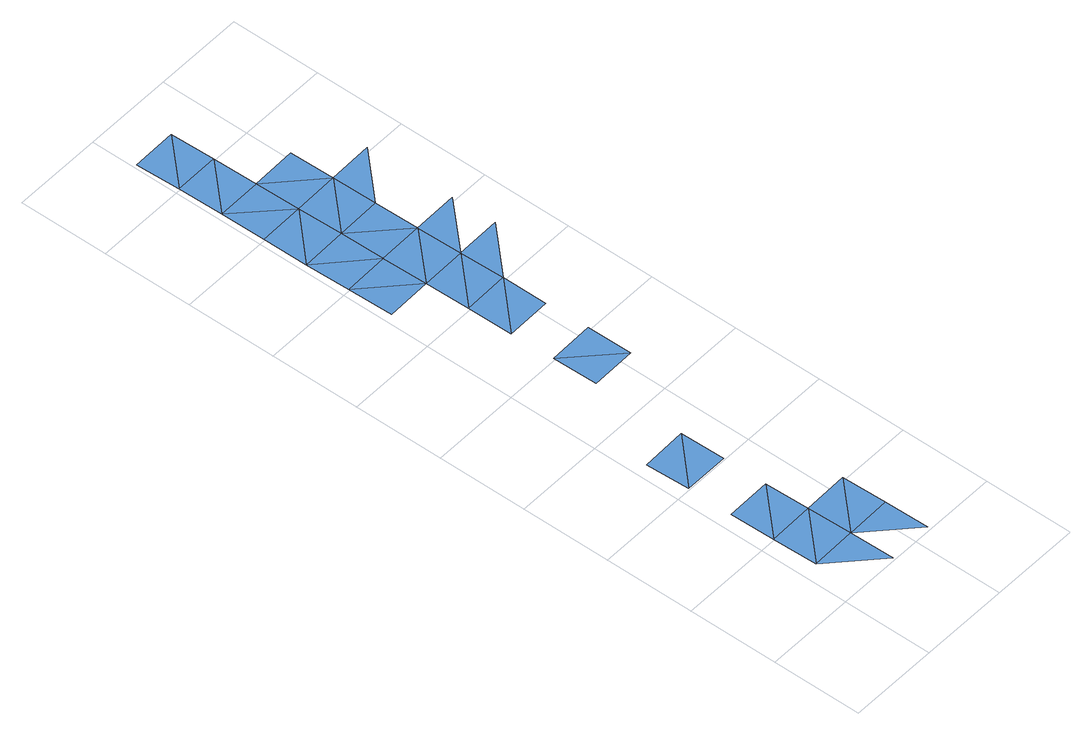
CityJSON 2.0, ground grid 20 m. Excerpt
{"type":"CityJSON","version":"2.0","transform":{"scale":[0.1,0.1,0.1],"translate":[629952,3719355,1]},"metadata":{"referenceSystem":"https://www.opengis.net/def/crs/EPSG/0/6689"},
"CityObjects":{
"waterbody1":{"type":"WaterBody","attributes":{"name":"福岡県津波浸水想定図","class":"1140","function":"2","WaterBodyTsunamiRiskAttribute.description":"1","WaterBodyTsunamiRiskAttribute.rank":"1"},"geometry":[{"type":"MultiSurface","lod":"1","boundaries":[[[0,1,2]],[[3,4,5]],[[2,3,6]],[[6,3,5]],[[2,6,0]],[[7,8,9]],[[5,10,6]],[[7,11,8]],[[10,5,12]],[[13,14,15]],[[16,14,13]],[[17,18,19]],[[20,21,22]],[[23,18,17]],[[20,24,21]],[[20,22,25]],[[24,26,27]],[[28,26,24]],[[28,24,20]],[[25,29,20]],[[30,27,31]],[[32,33,18]],[[20,29,28]],[[27,26,31]],[[34,35,33]],[[25,36,29]],[[29,37,28]],[[38,29,36]]]}]},
"waterbody2":{"type":"WaterBody","attributes":{"name":"福岡県津波浸水想定図","class":"1140","function":"2","WaterBodyTsunamiRiskAttribute.description":"1","WaterBodyTsunamiRiskAttribute.rank":"2"},"geometry":[{"type":"MultiSurface","lod":"1","boundaries":[[[39,12,5]],[[40,22,41]],[[25,22,40]],[[35,40,42]],[[35,42,33]],[[25,40,35]],[[35,36,25]]]}]},
"waterbody3":{"type":"WaterBody","attributes":{"name":"福岡県津波浸水想定図","class":"1140","function":"2","WaterBodyTsunamiRiskAttribute.description":"1","WaterBodyTsunamiRiskAttribute.rank":"3"},"geometry":[{"type":"MultiSurface","lod":"1","boundaries":[[[41,43,42]],[[41,42,40]],[[42,19,33]],[[19,18,33]]]}]}
},
"vertices":[
[135,304,7],[35,302,7],[37,202,7],[39,102,8],[141,4,8],[139,104,8],[137,204,7],[33,402,10],[131,503,9],[31,501,7],[237,206,8],[133,403,9],[239,106,9],[227,705,9],[125,803,9],[127,703,9],[225,805,10],[123,903,8],[221,1005,10],[121,1003,10],[114,1403,9],[14,1401,9],[15,1301,9],[223,905,8],[12,1501,11],[116,1303,10],[110,1603,9],[10,1601,11],[112,1503,9],[214,1405,9],[8,1701,9],[108,1703,8],[319,1107,9],[219,1105,9],[317,1207,9],[217,1205,10],[215,1305,10],[212,1505,9],[313,1407,9],
[241,6,9],[117,1203,10],[17,1201,9],[119,1103,10],
[19,1101,9]
]}
